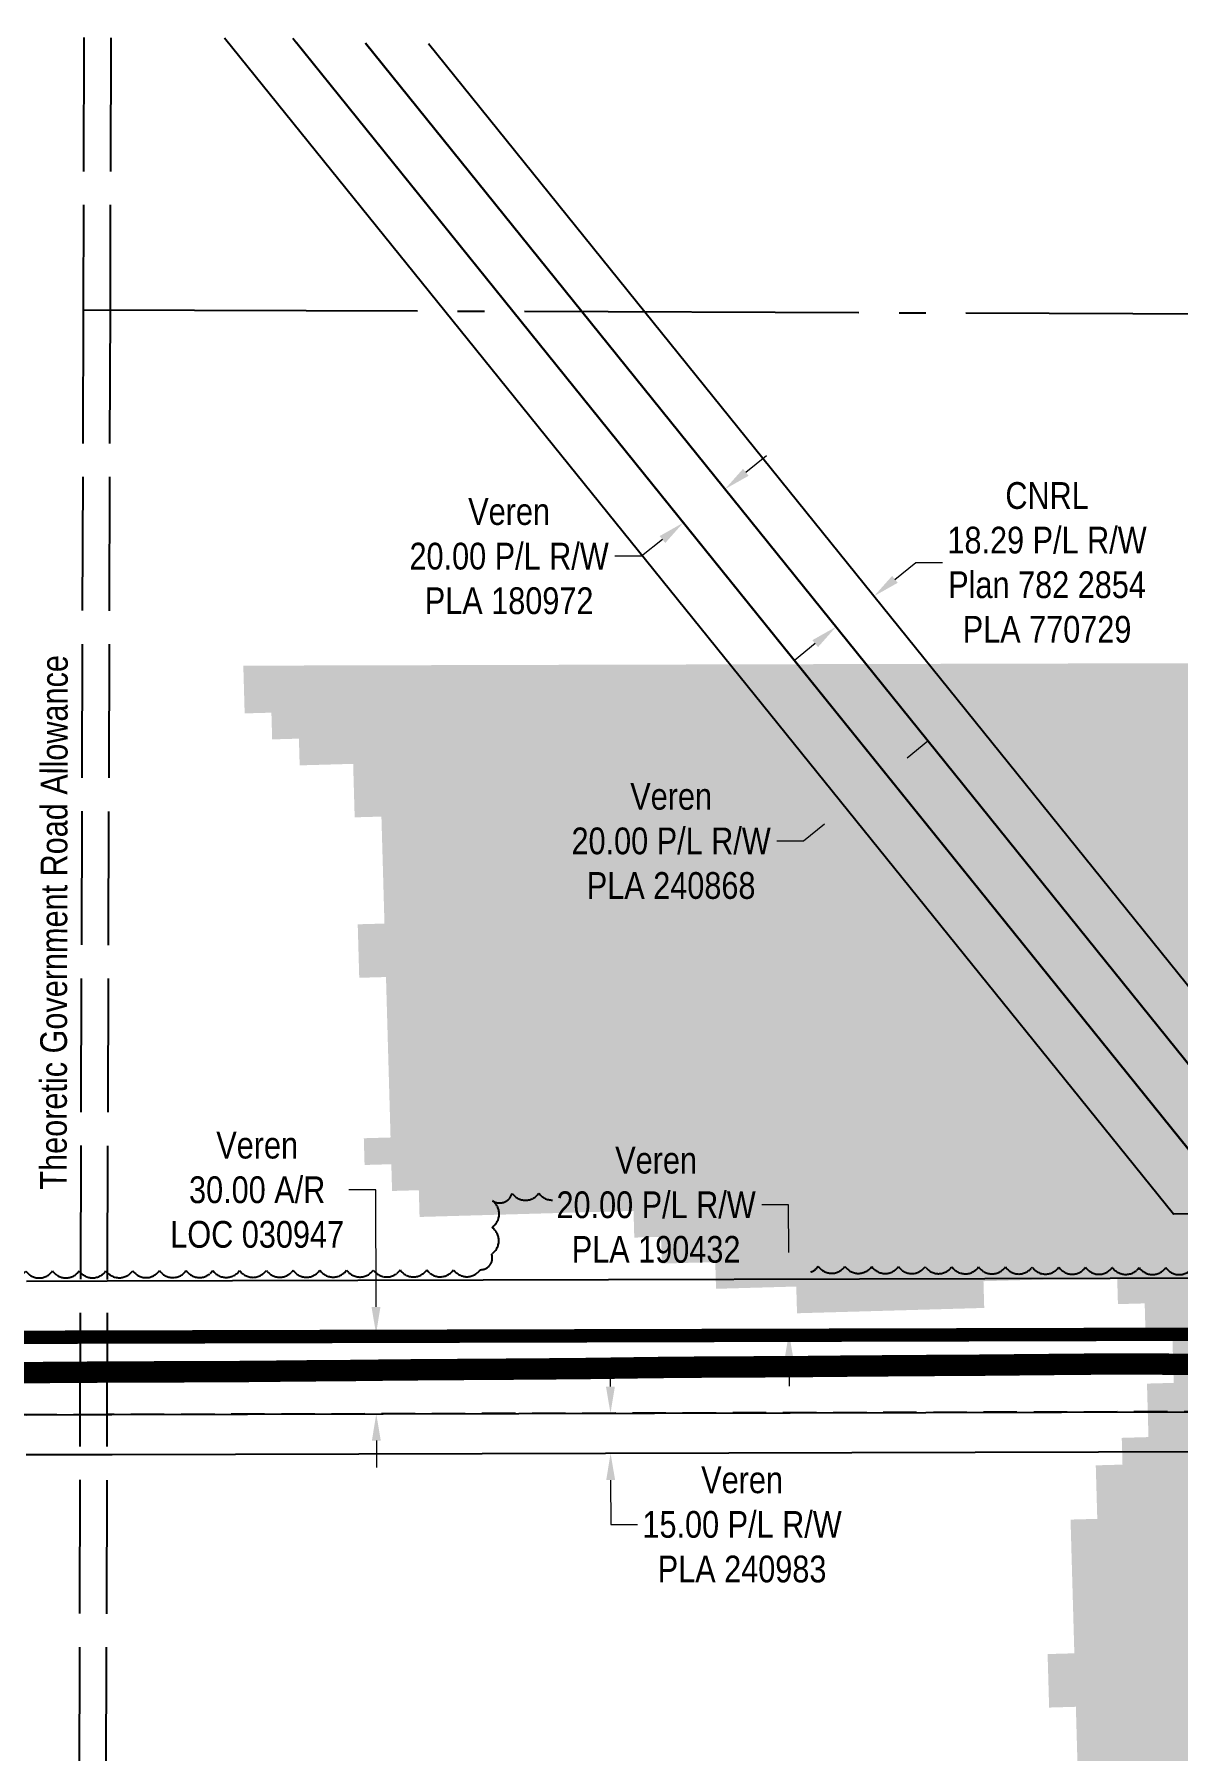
# Model space of a CAD drawing. Extents: x 454172 to 490274, y 6043290 to 6049925.
# Drawn here: x 486915 to 487342, y 6044474 to 6045116 of the extents above; entities that cross this region are included whole.
import ezdxf
from ezdxf.enums import TextEntityAlignment as Align

# ---------------------------------------------------------------- set-up
doc = ezdxf.new("R2010")
doc.units = 0
doc.header["$LTSCALE"] = 5
doc.header["$PDMODE"] = 35
doc.header["$PDSIZE"] = 5
for name, pattern in [('0', [1, 1, 0]), ('foc-ACCESSROAD', [3.75, 2.5, -1.25]), ('foc-QUARTERLINE', [33, 25, -3, 2, -3]), ('foc-UNSURVEYED', [12.5, 10, -2.5]), ('PHANTOM', [63.5, 31.75, -6.35, 6.35, -6.35, 6.35, -6.35])]:
    doc.linetypes.add(name, pattern=pattern)
doc.layers.get('Defpoints').update_dxf_attribs({"color": 9})
for name, color, linetype in [('AS-ROADS', 254, 'Continuous'), ('C-RW', 13, 'Continuous'), ('C-WS', 13, 'foc-ACCESSROAD'), ('F-RW', 190, 'Continuous'), ('L-QSEC', 8, 'foc-QUARTERLINE'), ('L-ROAD-T', 7, 'Continuous'), ('L-USEC', 7, 'foc-UNSURVEYED'), ('P-PROPOSED', 10, 'Continuous'), ('T-BUSH', 110, '0'), ('WETLAND - FEN - H', 43, 'PHANTOM'), ('WETLAND - SWAMP - H', 8, 'PHANTOM')]:
    doc.layers.add(name, color=color, linetype=linetype)
for name, color, linetype, lineweight in [('C-AR-T', 13, 'Continuous', 9), ('C-RW-T', 13, 'Continuous', 9), ('F-RW-T', 190, 'Continuous', 9)]:
    doc.layers.add(name, color=color, linetype=linetype, lineweight=lineweight)
doc.styles.add('80CG', font='ARIALN.TTF', dxfattribs={"height": 10})
doc.styles.add('80L', font='ARIALN.TTF', dxfattribs={"height": 10})
doc.dimstyles.new('Compass 5 000', dxfattribs={"dimscale": 5, "dimtxt": 9, "dimasz": 2, "dimexe": 0.2, "dimexo": 0.0625, "dimgap": 0.5, "dimtad": 0, "dimtih": 1, "dimtoh": 1, "dimzin": 0, "dimdsep": 46, "dimtxsty": '80CG', "dimcen": 0.1, "dimse1": 1, "dimse2": 1, "dimclrd": 256, "dimclrt": 256, "dimaunit": 1, "dimadec": 4, "dimazin": 0, "dimtfac": 0.06, "dimtofl": 0, "dimtmove": 0, "dimatfit": 1, "dimfxl": 0.2, "dimtolj": 1, "dimtzin": 0, "dimlwd": -1, "dimarcsym": 0})

# ---------------------------------------------------------------- blocks, each defined once
blk = doc.blocks.new('*D206')
at = {"layer": 'C-AR-T', "transparency": 16777216}
for p, q in [((487042.5, 6044683.78), (487032.5, 6044683.78)), ((487042.62, 6044640.03), (487042.5, 6044683.78)), ((487042.75, 6044590.04), (487042.77, 6044580.04))]:
    blk.add_line(p, q, dxfattribs=at)
for points in [[(487044.28, 6044640.03), (487040.95, 6044640.03), (487042.64, 6044630.03)], [(487044.41, 6044590.05), (487041.08, 6044590.04), (487042.72, 6044600.04)]]:
    blk.add_solid(points, dxfattribs=at)
at = {"layer": 'Defpoints', "color": 0, "transparency": 16777216}
for p in [(487017.89, 6044629.97), (487017.97, 6044599.98), (487042.72, 6044600.04)]:
    blk.add_point(p, dxfattribs=at)
at = {"layer": 'C-AR-T', "transparency": 16777216, "insert": (486998.2, 6044683.78), "char_height": 10, "attachment_point": 5, "style": '80CG'}
blk.add_mtext('\\A1;Veren\\P30.00 A/R\\PLOC 030947', dxfattribs=at)
blk = doc.blocks.new('*D229')
at = {"layer": 'C-RW-T', "transparency": 16777216}
for p, q in [((487196.87, 6044678.16), (487186.87, 6044678.16)), ((487196.92, 6044660.44), (487196.87, 6044678.16)), ((487197.02, 6044620.43), (487197.05, 6044610.43))]:
    blk.add_line(p, q, dxfattribs=at)
for points in [[(487198.59, 6044660.44), (487195.25, 6044660.43), (487196.95, 6044650.44)], [(487198.69, 6044620.44), (487195.36, 6044620.43), (487197, 6044630.43)]]:
    blk.add_solid(points, dxfattribs=at)
at = {"layer": 'Defpoints', "color": 0, "transparency": 16777216}
for p in [(487196.95, 6044650.44), (487209.45, 6044650.47), (487209.51, 6044630.47)]:
    blk.add_point(p, dxfattribs=at)
at = {"layer": 'C-RW-T', "transparency": 16777216, "insert": (487147.33, 6044678.16), "char_height": 10, "attachment_point": 5, "style": '80CG'}
blk.add_mtext('\\A1;Veren\\P20.00 P/L R/W^JPLA 190432', dxfattribs=at)
blk = doc.blocks.new('*D230')
at = {"layer": 'C-RW-T', "transparency": 16777216}
for p, q in [((487180.87, 6044952.05), (487188.65, 6044958.33)), ((487149.7, 6044926.93), (487141.92, 6044920.65)), ((487141.92, 6044920.65), (487131.92, 6044920.65))]:
    blk.add_line(p, q, dxfattribs=at)
for points in [[(487179.82, 6044953.35), (487181.91, 6044950.75), (487173.08, 6044945.77)], [(487148.66, 6044928.22), (487150.75, 6044925.63), (487157.49, 6044933.2)]]:
    blk.add_solid(points, dxfattribs=at)
at = {"layer": 'Defpoints', "color": 0, "transparency": 16777216}
for p in [(487159.8, 6044962.25), (487144.21, 6044949.67), (487157.49, 6044933.2)]:
    blk.add_point(p, dxfattribs=at)
at = {"layer": 'C-RW-T', "transparency": 16777216, "insert": (487092.38, 6044920.65), "char_height": 10, "attachment_point": 5, "style": '80CG'}
blk.add_mtext('\\A1;Veren\\P20.00 P/L R/W\\PPLA 180972', dxfattribs=at)
blk = doc.blocks.new('*D55')
at = {"layer": 'Defpoints', "color": 0, "transparency": 16777216}
for p in [(487228.79, 6044905.8), (487228.82, 6044905.76), (487214.56, 6044894.33)]:
    blk.add_point(p, dxfattribs=at)
at = {"layer": 'F-RW-T', "transparency": 16777216}
for p, q in [((487236.61, 6044912.04), (487244.39, 6044918.31)), ((487244.39, 6044918.31), (487254.39, 6044918.31)), ((487206.81, 6044888.01), (487199.03, 6044881.73))]:
    blk.add_line(p, q, dxfattribs=at)
for points in [[(487235.56, 6044913.33), (487237.65, 6044910.74), (487228.82, 6044905.76)], [(487205.76, 6044889.31), (487207.86, 6044886.71), (487214.59, 6044894.29)]]:
    blk.add_solid(points, dxfattribs=at)
at = {"layer": 'F-RW-T', "transparency": 16777216, "insert": (487293.48, 6044918.31), "char_height": 10, "attachment_point": 5, "style": '80CG'}
blk.add_mtext('\\A1;CNRL\\P18.29 P/L R/W^JPlan 782 2854\\PPLA 770729', dxfattribs=at)
blk = doc.blocks.new('*D307')
at = {"layer": 'C-RW-T', "transparency": 16777216}
for p, q in [((487130.25, 6044610.27), (487130.22, 6044620.27)), ((487130.34, 6044575.28), (487130.39, 6044558.67)), ((487130.39, 6044558.67), (487140.39, 6044558.67))]:
    blk.add_line(p, q, dxfattribs=at)
for points in [[(487131.92, 6044610.28), (487128.58, 6044610.27), (487130.28, 6044600.27)], [(487132.01, 6044575.29), (487128.67, 6044575.28), (487130.32, 6044585.28)]]:
    blk.add_solid(points, dxfattribs=at)
at = {"layer": 'Defpoints', "color": 0, "transparency": 16777216}
for p in [(487136.46, 6044600.29), (487130.32, 6044585.28), (487136.5, 6044585.3)]:
    blk.add_point(p, dxfattribs=at)
at = {"layer": 'C-RW-T', "transparency": 16777216, "insert": (487179.47, 6044558.67), "char_height": 10, "attachment_point": 5, "style": '80CG'}
blk.add_mtext('\\A1;Veren\\P15.00 P/L R/W^JPLA 240983', dxfattribs=at)
blk = doc.blocks.new('*D322')
at = {"layer": 'C-RW-T', "transparency": 16777216}
for p, q in [((487241.15, 6044845.37), (487248.93, 6044851.65)), ((487210.27, 6044820.46), (487202.49, 6044814.19)), ((487202.49, 6044814.19), (487192.49, 6044814.19))]:
    blk.add_line(p, q, dxfattribs=at)
for points in [[(487240.1, 6044846.67), (487242.19, 6044844.07), (487233.36, 6044839.09)], [(487209.23, 6044821.76), (487211.32, 6044819.17), (487218.06, 6044826.74)]]:
    blk.add_solid(points, dxfattribs=at)
at = {"layer": 'Defpoints', "color": 0, "transparency": 16777216}
for p in [(487231.6, 6044841.28), (487216.29, 6044828.93), (487218.06, 6044826.74)]:
    blk.add_point(p, dxfattribs=at)
at = {"layer": 'C-RW-T', "transparency": 16777216, "insert": (487152.95, 6044814.19), "char_height": 10, "attachment_point": 5, "style": '80CG'}
blk.add_mtext('\\A1;Veren\\P20.00 P/L R/W\\PPLA 240868', dxfattribs=at)

msp = doc.modelspace()

# ---------------------------------------------------------------- hatches: boundary and pattern name
at = {"layer": 'WETLAND - FEN - H', "transparency": 33554495}
h = msp.add_hatch(color=256, dxfattribs=at)
h.dxf.hatch_style = 1
h.paths.add_polyline_path([(487416.544, 6044763.892), (487426.542, 6044764.176), (487425.12, 6044814.164), (487435.117, 6044814.448), (487434.264, 6044844.441), (487444.261, 6044844.725), (487443.408, 6044874.718), (487453.406, 6044875.002), (487453.236, 6044880.978), (487426.193, 6044880.907), (486993.013, 6044879.773), (486993.521, 6044861.919), (487003.518, 6044862.203), (487003.803, 6044852.206), (487013.8, 6044852.49), (487014.084, 6044842.493), (487034.079, 6044843.062), (487034.648, 6044823.067), (487044.646, 6044823.351), (487045.783, 6044783.361), (487035.786, 6044783.077), (487036.355, 6044763.082), (487046.352, 6044763.366), (487048.059, 6044703.381), (487038.061, 6044703.097), (487038.346, 6044693.099), (487048.343, 6044693.384), (487048.628, 6044683.386), (487058.625, 6044683.671), (487058.909, 6044673.673), (487138.889, 6044675.948), (487139.174, 6044665.951), (487149.171, 6044666.235), (487149.456, 6044656.238), (487169.451, 6044656.807), (487169.735, 6044646.809), (487199.728, 6044647.662), (487200.012, 6044637.665), (487269.995, 6044639.656), (487269.71, 6044649.653), (487319.698, 6044651.075), (487319.982, 6044641.078), (487329.98, 6044641.362), (487330.264, 6044631.365), (487340.261, 6044631.649), (487340.285, 6044630.81), (487390.31, 6044630.941), (487389.965, 6044643.069), (487399.962, 6044643.353), (487399.393, 6044663.348), (487409.391, 6044663.633), (487409.106, 6044673.63), (487419.104, 6044673.914)])
h.paths.add_polyline_path([(487390.31, 6044630.941), (487340.285, 6044630.81), (487340.342, 6044628.81), (487390.367, 6044628.941)])
h.paths.add_polyline_path([(487390.367, 6044628.941), (487340.342, 6044628.81), (487340.83, 6044611.654), (487330.833, 6044611.37), (487331.402, 6044591.375), (487321.404, 6044591.09), (487321.689, 6044581.093), (487311.691, 6044580.808), (487312.26, 6044560.813), (487382.242, 6044562.804), (487382.527, 6044552.807), (487402.522, 6044553.376), (487402.806, 6044543.378), (487412.804, 6044543.662), (487413.088, 6044533.665), (487423.086, 6044533.949), (487421.664, 6044583.937), (487411.666, 6044583.652), (487411.382, 6044593.65), (487401.384, 6044593.366), (487401.1, 6044603.363), (487391.102, 6044603.079)])
at = {"layer": 'WETLAND - SWAMP - H', "transparency": 33554495}
h = msp.add_hatch(color=256, dxfattribs=at)
h.dxf.hatch_style = 1
h.paths.add_polyline_path([(487414.51, 6044483.677), (487413.941, 6044503.672), (487423.939, 6044503.957), (487423.086, 6044533.949), (487413.088, 6044533.665), (487412.804, 6044543.662), (487402.806, 6044543.378), (487402.522, 6044553.376), (487382.527, 6044552.807), (487382.242, 6044562.804), (487312.26, 6044560.813), (487302.262, 6044560.529), (487303.684, 6044510.541), (487293.687, 6044510.257), (487294.256, 6044490.262), (487304.253, 6044490.546), (487305.106, 6044460.554), (487315.104, 6044460.838), (487315.388, 6044450.841), (487325.386, 6044451.125), (487325.67, 6044441.128), (487375.658, 6044442.55), (487375.373, 6044452.547), (487385.371, 6044452.832), (487385.086, 6044462.829), (487395.084, 6044463.114), (487394.8, 6044473.111), (487404.797, 6044473.396), (487404.513, 6044483.393)])

# ---------------------------------------------------------------- linework, layer by layer
at = {"layer": 'AS-ROADS', "const_width": 7.996, "flags": 128}
msp.add_lwpolyline([(487350.082, 6044618.568), (487344.499, 6044618.565), (487338.81, 6044618.63), (487333.025, 6044618.679), (487327.116, 6044618.72), (487321.118, 6044618.71), (487315.032, 6044618.687), (487308.745, 6044618.64), (487302.289, 6044618.587), (487295.475, 6044618.516), (487288.467, 6044618.453), (487281.269, 6044618.38), (487273.957, 6044618.31), (487266.468, 6044618.237), (487258.88, 6044618.196), (487251.124, 6044618.148), (487243.285, 6044618.095), (487235.44, 6044618.037), (487227.651, 6044617.967), (487219.85, 6044617.909), (487212.035, 6044617.847), (487204.099, 6044617.755), (487196.105, 6044617.694), (487188.055, 6044617.651), (487179.95, 6044617.613), (487171.783, 6044617.563), (487163.544, 6044617.523), (487155.24, 6044617.455), (487146.958, 6044617.37), (487138.687, 6044617.253), (487130.403, 6044617.132), (487122.064, 6044617.018), (487113.672, 6044616.932), (487105.234, 6044616.866), (487096.757, 6044616.799), (487088.242, 6044616.737), (487079.68, 6044616.69), (487071.057, 6044616.617), (487062.412, 6044616.562), (487053.789, 6044616.495), (487045.237, 6044616.408), (487036.754, 6044616.296), (487028.352, 6044616.216), (487020.013, 6044616.155), (487011.677, 6044616.105), (487003.265, 6044615.978), (486994.803, 6044615.904), (486986.278, 6044615.856), (486977.697, 6044615.813), (486969.09, 6044615.774), (486960.464, 6044615.766), (486951.808, 6044615.719), (486943.134, 6044615.684), (486934.449, 6044615.636), (486925.752, 6044615.573), (486917.072, 6044615.504), (486908.399, 6044615.418)], dxfattribs=at)
at = {"layer": 'C-RW'}
for points in [[(487011.557, 6045114.324), (487093.759, 6045012.246), (487349.731, 6044694.758), (487375.406, 6044694.821), (487398.841, 6044694.885), (487427.087, 6044694.957), (487520.838, 6044695.197), (487520.96, 6044675.135), (487427.139, 6044674.906), (487417.241, 6044674.896), (487414.99, 6044674.88), (487391.516, 6044674.842), (487365.83, 6044674.79), (487340.693, 6044674.722), (487068.333, 6045012.341), (486986.001, 6045114.403)], [(487038.663, 6045112.461), (487119.565, 6045012.149), (487391.51, 6044674.823), (487414.99, 6044674.858), (487417.241, 6044674.863), (487521.063, 6044675.118), (487521.116, 6044655.129), (487431.077, 6044654.908), (487407.646, 6044654.85), (487381.958, 6044654.788), (487093.759, 6045012.246), (487012.887, 6045112.556)], [(486911.858, 6044599.703), (486942.017, 6044599.782), (486943.9, 6044599.787), (487450.981, 6044601.111)], [(487451.016, 6044586.126), (486943.94, 6044584.795), (486941.975, 6044584.79), (486911.816, 6044584.711)]]:
    msp.add_lwpolyline(points, dxfattribs=at)
at = {"layer": 'C-RW', "flags": 128}
msp.add_lwpolyline([(486911.999, 6044649.691), (486942.158, 6044649.77), (487410.757, 6044650.997), (487434.195, 6044651.045), (487449.269, 6044632.35), (487450.279, 6044631.097), (487449.272, 6044631.094), (487426.851, 6044631.037), (486942.102, 6044629.767), (486911.942, 6044629.688)], dxfattribs=at)
at = {"layer": 'C-WS'}
for points in [[(485281.21, 6044575.071), (485311.376, 6044577.049), (485966.399, 6044619.98), (486106.701, 6044624.63), (486203.157, 6044627.828), (486363.951, 6044628.248), (486378.943, 6044628.287), (486911.942, 6044629.688), (486942.102, 6044629.767), (487426.851, 6044631.036), (487449.272, 6044631.094), (487450.279, 6044631.097), (487469.262, 6044631.147), (487642.283, 6044631.604), (487642.283, 6044631.604), (487736.977, 6044545.269), (488110.841, 6044204.404), (488153.99, 6044165.064), (488165.63, 6044154.452), (488369.212, 6043968.851), (488509.521, 6043943.042), (488540.739, 6043970.171), (488570.963, 6043996.436)], [(488570.866, 6043956.628), (488540.642, 6043930.363), (488518.293, 6043910.941), (488355.35, 6043940.913), (488168.031, 6044111.691), (488152.521, 6044125.832), (488140.882, 6044136.445), (488066.155, 6044204.571), (487736.871, 6044504.79), (487630.699, 6044601.589), (487474.41, 6044601.17), (487450.982, 6044601.107), (486942.017, 6044599.782), (486911.858, 6044599.703), (486449.399, 6044598.49), (486449.425, 6044588.495), (486203.872, 6044587.851), (486171.789, 6044586.787), (486171.458, 6044596.777), (486106.611, 6044594.627), (485967.877, 6044590.028), (485311.281, 6044547.031), (485281.115, 6044545.056)]]:
    msp.add_lwpolyline(points, dxfattribs=at)
at = {"layer": 'F-RW'}
for points in [[(488262.387, 6043299.751), (488217.334, 6043399.903), (487962.22, 6043967.043), (487769.805, 6044205.686), (487736.195, 6044247.373), (487458.681, 6044591.558), (487450.982, 6044601.107), (487450.635, 6044601.537), (487441.376, 6044613.021), (487433.322, 6044623.009), (487426.851, 6044631.036), (487410.756, 6044650.995), (487407.646, 6044654.85), (487391.519, 6044674.845), (487119.565, 6045012.15), (487038.675, 6045112.461)], [(487062.233, 6045112.375), (487143.112, 6045012.063), (487414.99, 6044674.858), (487431.076, 6044654.908), (487434.195, 6044651.043), (487449.269, 6044632.349), (487450.279, 6044631.097), (487456.766, 6044623.05), (487464.82, 6044613.062), (487474.06, 6044601.604), (487474.41, 6044601.17), (487482.107, 6044591.624), (487736.271, 6044276.396), (487793.355, 6044205.597), (487977.926, 6043976.682), (488237.412, 6043399.828), (488282.464, 6043299.675)]]:
    msp.add_lwpolyline(points, dxfattribs=at)
at = {"layer": 'L-QSEC'}
msp.add_line((486933.138, 6045012.846), (487703.578, 6045010.017), dxfattribs=at)
at = {"layer": 'L-USEC'}
for p, q in [((486933.424, 6045114.564), (486933.138, 6045012.864)), ((486943.467, 6045114.533), (486943.18, 6045012.809)), ((486933.138, 6045012.864), (486930.874, 6044208.827)), ((486943.18, 6045012.809), (486940.916, 6044208.771))]:
    msp.add_line(p, q, dxfattribs=at)
at = {"layer": 'P-PROPOSED', "flags": 128}
msp.add_lwpolyline([(488571.619, 6043995.681, 4.997, 4.997, 0), (488541.395, 6043969.417, 4.997, 4.997, 0), (488509.813, 6043941.971, 4.997, 4.997, 0), (488368.75, 6043967.919, 4.997, 4.997, 0), (488164.956, 6044153.713, 4.997, 4.997, 0), (488110.168, 6044203.665, 4.997, 4.997, 0), (487736.304, 6044544.53, 4.997, 4.997, 0), (487641.896, 6044630.603, 4.997, 4.997, 0), (487426.853, 6044630.036, 4.997, 4.997, 0), (486942.104, 6044628.767, 4.997, 4.997, 0), (486911.945, 6044628.688, 4.997, 4.997, 0), (486378.946, 6044627.287, 4.997, 4.997, 0), (486363.954, 6044627.248, 4.997, 4.997, 0), (486203.175, 6044626.828, 4.997, 4.997, 0), (486106.734, 6044623.631, 4.997, 4.997, 0), (485966.448, 6044618.981, 4.997, 4.997, 0), (485311.441, 6044576.051, 4.997, 4.997, 0), (485281.276, 6044574.074, 4.997, 4.997, 0)], format="xyseb", dxfattribs=at)
at = {"layer": 'T-BUSH', "flags": 128}
for points in [[(486286.453, 6045115.795, 0.2206283), (486289.125, 6045111.407, 0.5205671), (486289.338, 6045101.41, 0.5205671), (486289.552, 6045091.412, 0.5205671), (486289.688, 6045081.413, 0.5205671), (486289.809, 6045071.414, 0.5205671), (486289.929, 6045061.414, 0.5205671), (486290.05, 6045051.415, 0.5205671), (486290.382, 6045041.422, 0.5205671), (486290.828, 6045031.432, 0.5205671), (486291.274, 6045021.442, 0.5205671), (486291.721, 6045011.452, 0.5205671), (486292.167, 6045001.462, 0.5205671), (486292.613, 6044991.472, 0.5205671), (486292.861, 6044981.478, 0.5205671), (486292.814, 6044971.478, 0.5205671), (486292.766, 6044961.478, 0.5205671), (486292.718, 6044951.478, 0.5205671), (486292.437, 6044941.483, 0.5205671), (486292.067, 6044931.49, 0.5205671), (486291.698, 6044921.497, 0.5205671), (486291.328, 6044911.503, 0.5205671), (486290.959, 6044901.51, 0.5223031), (486290.616, 6044891.497, 0.5224012), (486290.087, 6044881.496, 0.5205671), (486290.897, 6044871.701, 0.5205671), (486294.184, 6044862.263, 0.4911507), (486296.876, 6044853.184, 0.6986578), (486307.971, 6044850.326, 0.5205671), (486317.965, 6044850.401, 0.5205671), (486327.96, 6044850.477, 0.5205671), (486337.954, 6044850.552, 0.5205671), (486347.949, 6044850.627, 0.5205671), (486357.943, 6044850.703, 0.5205671), (486367.938, 6044850.778, 0.5205671), (486377.932, 6044850.854, 0.5205671), (486381.317, 6044844.272, 0.5205671), (486381.313, 6044834.277, 0.5205671), (486381.309, 6044824.283, 0.5205671), (486381.305, 6044814.288, 0.5205671), (486381.301, 6044804.293, 0.5205671), (486381.297, 6044794.298, 0.5205671), (486381.293, 6044784.304, 0.5205671), (486381.289, 6044774.309, 0.5205671), (486381.285, 6044764.314, 0.5205671), (486381.281, 6044754.319, 0.5205671), (486381.277, 6044744.325, 0.5205671), (486381.273, 6044734.33, 0.5205671), (486381.269, 6044724.335, 0.5205671), (486384.613, 6044715.356, 0.5205671), (486392.284, 6044710.529, 0.5205671), (486402.218, 6044709.425, 0.5205671), (486412.151, 6044708.322, 0.5205671), (486417.929, 6044703.736, 0.5205671), (486417.278, 6044693.762, 0.5205671), (486416.627, 6044683.789, 0.5205671), (486415.976, 6044673.815, 0.5205671), (486415.325, 6044663.842, 0.5205671), (486419.739, 6044658.154, 0.5205671), (486429.683, 6044657.147, 0.5205671), (486439.627, 6044656.14, 0.5205671), (486449.571, 6044655.133, 0.5205671), (486459.515, 6044654.127, 0.5205671), (486469.458, 6044653.12, 0.5205671), (486479.402, 6044652.113, 0.5205671), (486489.369, 6044651.554, 0.5205671), (486499.363, 6044651.568, 0.5205671), (486509.358, 6044651.582, 0.5205671), (486519.353, 6044651.595, 0.5205671), (486529.348, 6044651.609, 0.5205671), (486539.342, 6044651.622, 0.5205671), (486549.337, 6044651.636, 0.5205671), (486559.332, 6044651.65, 0.5205671), (486569.327, 6044651.663, 0.5205671), (486579.321, 6044651.677, 0.5205671), (486589.316, 6044651.691, 0.5205671), (486599.311, 6044651.704, 0.5205671), (486608.812, 6044652.209, 0.5205671), (486608.775, 6044662.204, 0.5205671), (486608.739, 6044672.199, 0.5205671), (486608.703, 6044682.193, 0.5205671), (486618.62, 6044681.959, 0.5205671), (486628.61, 6044681.65, 0.5205671), (486638.599, 6044681.341, 0.5205671), (486648.589, 6044681.031, 0.5205671), (486658.579, 6044680.722, 0.5205671), (486668.569, 6044680.413, 0.5205671), (486675.39, 6044676.95, 0.5205671), (486675.652, 6044666.959, 0.5205671), (486675.913, 6044656.967, 0.5205671), (486681.811, 6044652.779, 0.5205671), (486691.806, 6044652.808, 0.5205671), (486701.8, 6044652.837, 0.5205671), (486711.795, 6044652.867, 0.5205671), (486721.79, 6044652.896, 0.5205671), (486731.784, 6044652.925, 0.5205671), (486741.779, 6044652.955, 0.5205671), (486751.774, 6044652.984, 0.5205671), (486761.769, 6044653.013, 0.5205671), (486771.763, 6044653.042, 0.5205671), (486781.758, 6044653.072, 0.5205671), (486791.753, 6044653.101, 0.5205671), (486801.747, 6044653.13, 0.5205671), (486811.742, 6044653.159, 0.5205671), (486821.737, 6044653.189, 0.5205671), (486831.731, 6044653.218, 0.5205671), (486841.726, 6044653.247, 0.5205671), (486851.721, 6044653.276, 0.5205671), (486861.716, 6044653.306, 0.5205671), (486871.71, 6044653.335, 0.5205671), (486881.705, 6044653.364, 0.5205671), (486891.7, 6044653.393, 0.5205671), (486901.694, 6044653.423, 0.5205671), (486911.689, 6044653.452, 0.5205671), (486921.684, 6044653.481, 0.5205671), (486931.679, 6044653.511, 0.5205671), (486941.673, 6044653.54, 0.5205671), (486951.668, 6044653.569, 0.5205671), (486961.663, 6044653.598, 0.5205671), (486971.657, 6044653.628, 0.5205671), (486981.652, 6044653.657, 0.5205671), (486991.647, 6044653.686, 0.5205671), (487001.642, 6044653.715, 0.5205671), (487011.636, 6044653.745, 0.5205671), (487021.631, 6044653.774, 0.5205671), (487031.626, 6044653.803, 0.5205671), (487041.62, 6044653.832, 0.5205671), (487051.615, 6044653.862, 0.5205671), (487061.61, 6044653.891, 0.5205671), (487071.605, 6044653.92, 0.5205671), (487081.599, 6044653.95, 0.5205671), (487085.864, 6044659.77, 0.5205671), (487086.001, 6044669.764, 0.5205671), (487086.137, 6044679.758, 0.5205671), (487093.494, 6044682.486, 0.5205671), (487103.489, 6044682.559, 0.2463539), (487108.543, 6044679.995)], [(487205.137, 6044653.059, 0.1488251), (487207.942, 6044655.239, 0.5205671), (487217.937, 6044655.2, 0.5205671), (487227.932, 6044655.161, 0.5205671), (487237.926, 6044655.122, 0.5205671), (487247.921, 6044655.084, 0.5205671), (487257.916, 6044655.045, 0.5205671), (487267.91, 6044655.006, 0.5205671), (487277.905, 6044654.967, 0.5205671), (487287.9, 6044654.929, 0.5205671), (487297.894, 6044654.89, 0.5205671), (487307.889, 6044654.851, 0.5205671), (487317.884, 6044654.812, 0.5205671), (487327.878, 6044654.773, 0.5205671), (487337.873, 6044654.735, 0.5205671), (487347.868, 6044654.696, 0.5205671), (487357.863, 6044654.657, 0.5205671), (487367.857, 6044654.618, 0.5205671), (487362.981, 6044661.6, 0.5205671), (487356.599, 6044669.293, 0.5205671), (487353.325, 6044673.239)]]:
    msp.add_lwpolyline(points, format="xyb", dxfattribs=at)

# ---------------------------------------------------------------- texts
at = {"layer": 'L-ROAD-T', "style": '80L'}
msp.add_text('Theoretic Government Road Allowance', height=9.99479, rotation=89.880962, dxfattribs=at).set_placement((486922.191, 6044783.813), align=Align.MIDDLE_CENTER)

# ---------------------------------------------------------------- dimensions: what is measured, and where the dimension line sits
at = {"layer": 'C-AR-T'}
dim = msp.add_linear_dim(base=(487042.721, 6044600.044), p1=(487017.894, 6044629.965), p2=(487017.972, 6044599.98), angle=270.149154, text='Veren\\P30.00 A/R\\PLOC 030947', dimstyle='Compass 5 000', dxfattribs=at)
dim.commit()
dim.dimension.update_dxf_attribs({"geometry": '*D206', "text_midpoint": (486998.202, 6044683.779), "dimtype": 161})
at = {"layer": 'C-RW-T'}
for p1, p2, distance, text, picture, middle in [((487159.8, 6044962.246), (487144.207, 6044949.674), 21.158, 'Veren\\P20.00 P/L R/W\\PPLA 180972', '*D230', (487092.378, 6044920.65)), ((487231.601, 6044841.278), (487216.293, 6044828.929), 2.808, 'Veren\\P20.00 P/L R/W\\PPLA 240868', '*D322', (487152.95, 6044814.186))]:
    dim = msp.add_aligned_dim(p1=p1, p2=p2, distance=distance, text=text, dimstyle='Compass 5 000', dxfattribs=at)
    dim.commit()
    dim.dimension.update_dxf_attribs({"geometry": picture, "text_midpoint": middle})
for base, p1, p2, angle, text, picture, middle in [((487196.946, 6044650.437), (487209.506, 6044630.467), (487209.454, 6044650.47), 90.149943, 'Veren\\P20.00 P/L R/W^JPLA 190432', '*D229', (487147.334, 6044678.163)), ((487130.315, 6044585.284), (487136.46, 6044600.288), (487136.499, 6044585.3), 270.150334, 'Veren\\P15.00 P/L R/W^JPLA 240983', '*D307', (487179.471, 6044558.668))]:
    dim = msp.add_linear_dim(base=base, p1=p1, p2=p2, angle=angle, text=text, dimstyle='Compass 5 000', dxfattribs=at)
    dim.commit()
    dim.dimension.update_dxf_attribs({"geometry": picture, "text_midpoint": middle, "dimtype": 161})
at = {"layer": 'F-RW-T'}
dim = msp.add_linear_dim(base=(487228.823, 6044905.758), p1=(487214.561, 6044894.328), p2=(487228.79, 6044905.801), angle=38.878791, text='CNRL\\P18.29 P/L R/W^JPlan 782 2854\\PPLA 770729', dimstyle='Compass 5 000', dxfattribs=at)
dim.commit()
dim.dimension.update_dxf_attribs({"geometry": '*D55', "text_midpoint": (487293.479, 6044918.312), "dimtype": 161})

doc.saveas('drawing.dxf')
